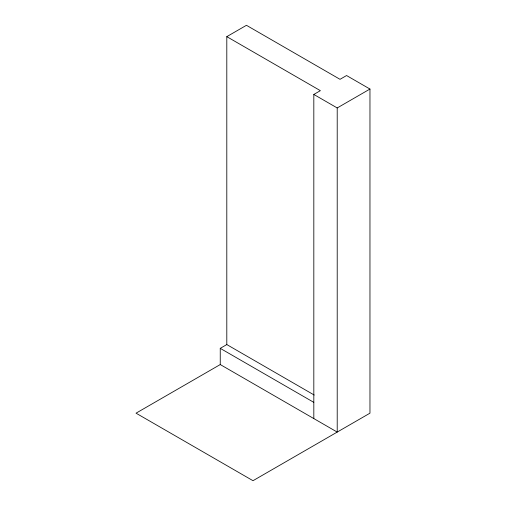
<?xml version="1.0" encoding="UTF-8"?>
<svg xmlns="http://www.w3.org/2000/svg" width="506" height="506" viewBox="0 0 506 506"><rect width="100%" height="100%" fill="white"/><g stroke="black" fill="none" stroke-linecap="round" stroke-linejoin="round"><path stroke-width="0.76" d="M314.22 395.041L226.802 344.567L226.802 36.647L246.447 25.3L340.019 79.322L346.566 75.539L369.962 89.043L369.962 413.174L253 480.7L136.038 413.174L220.249 364.554L337.211 432.08L337.211 107.949L369.962 89.043M313.821 418.576L313.821 94.445L320.368 90.663L226.802 36.647M220.249 364.554L220.249 348.349L226.802 344.567M313.821 94.445L337.211 107.949M220.249 348.349L313.821 402.371"/></g></svg>
